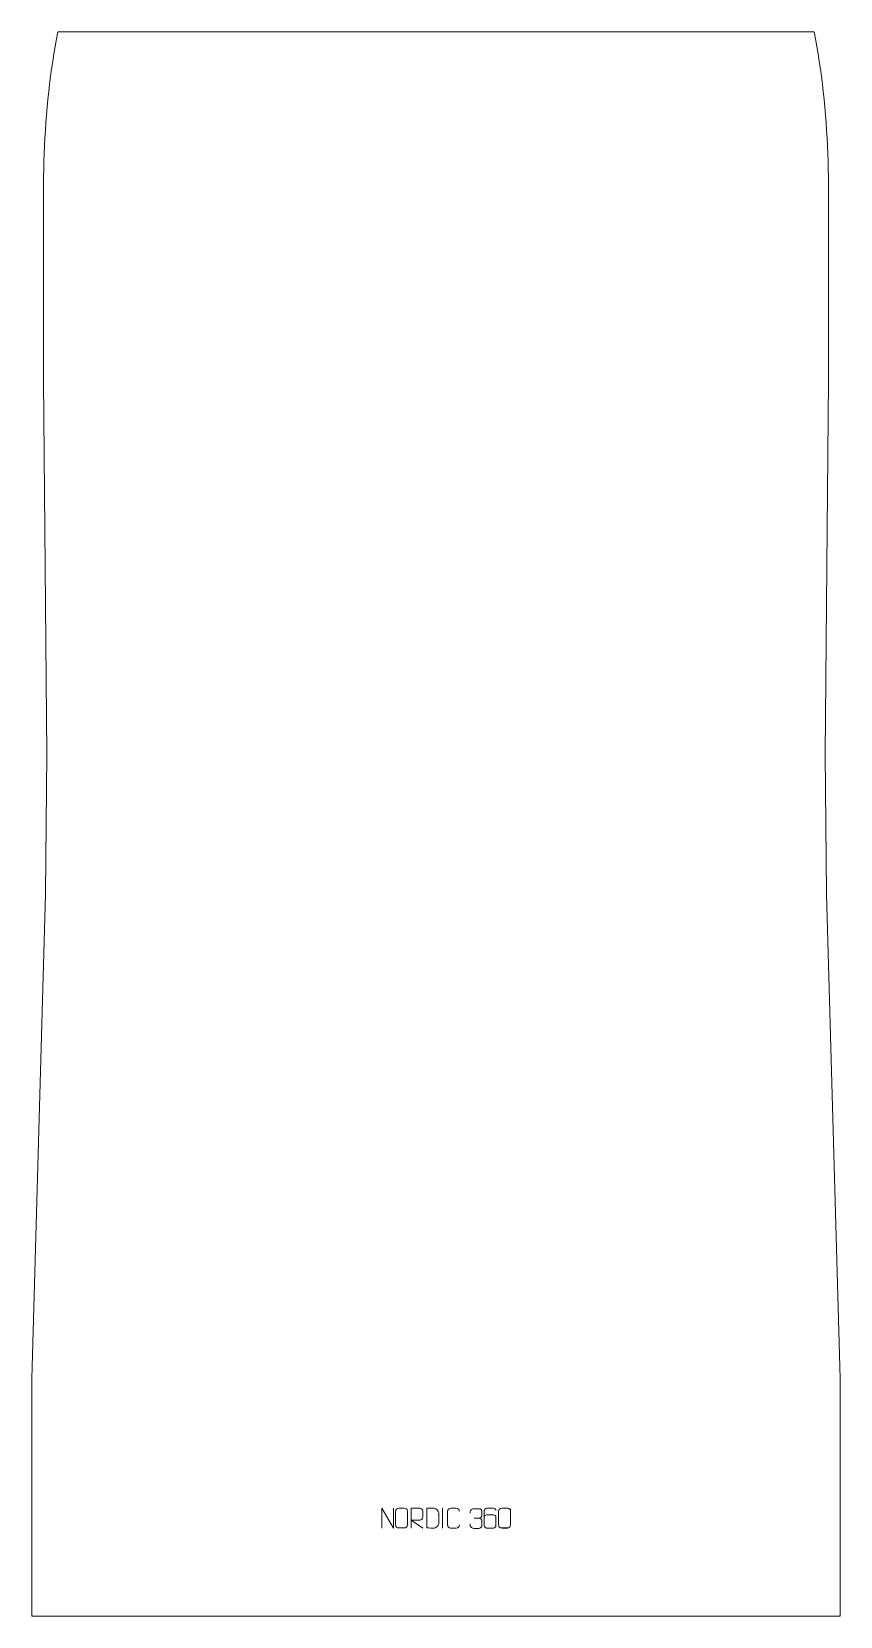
# Model space of a CAD drawing. Header units: millimetres. Extents: x -510 to 510, y -1380 to 620.
import ezdxf

# ---------------------------------------------------------------- set-up
doc = ezdxf.new("R2010")
doc.units = ezdxf.units.MM
doc.header["$MEASUREMENT"] = 0
doc.layers.add('layer 1', color=7, linetype='Continuous')

msp = doc.modelspace()

# ---------------------------------------------------------------- linework, layer by layer
at = {"layer": 'layer 1', "color": 242, "lineweight": 9}
msp.add_open_spline([(510.0001, -1379.9993), (510.0001, -1379.9993), (-510.0001, -1379.9993), (-510.0001, -1379.9993), (-510.0001, -1379.9993), (-510.0001, -1379.9993), (-510.0001, -1080), (-510.0001, -1080), (-510.0001, -1080), (-510.0001, -1080), (-492.5187, -468.1348), (-492.5187, -468.1348), (-492.5187, -468.1348), (-492.5187, -468.1348), (-490.7867, -291.8319), (-490.7867, -291.8319), (-490.7867, -291.8319), (-490.7867, -291.8319), (-495.0005, 180.0003), (-495.0005, 180.0003), (-495.0005, 180.0003), (-495.0005, 180.0003), (-495.0005, 426.9153), (-495.0005, 426.9153), (-495.0005, 426.9153), (-495.0005, 426.9153), (-494.955, 436.7172), (-494.955, 436.7172), (-494.955, 436.7172), (-494.955, 436.7172), (-494.8195, 446.5192), (-494.8195, 446.5192), (-494.8195, 446.5192), (-494.8195, 446.5192), (-494.5934, 456.3199), (-494.5934, 456.3199), (-494.5934, 456.3199), (-494.5934, 456.3199), (-494.278, 466.118), (-494.278, 466.118), (-494.278, 466.118), (-494.278, 466.118), (-493.874, 475.9129), (-493.874, 475.9129), (-493.874, 475.9129), (-493.874, 475.9129), (-493.3779, 485.7039), (-493.3779, 485.7039), (-493.3779, 485.7039), (-493.3779, 485.7039), (-492.7926, 495.4896), (-492.7926, 495.4896), (-492.7926, 495.4896), (-492.7926, 495.4896), (-492.1171, 505.2697), (-492.1171, 505.2697), (-492.1171, 505.2697), (-492.1171, 505.2697), (-491.3511, 515.0414), (-491.3511, 515.0414), (-491.3511, 515.0414), (-491.3511, 515.0414), (-490.4961, 524.8079), (-490.4961, 524.8079), (-490.4961, 524.8079), (-490.4961, 524.8079), (-489.5518, 534.5648), (-489.5518, 534.5648), (-489.5518, 534.5648), (-489.5518, 534.5648), (-489.5246, 534.7579), (-489.5246, 534.7579), (-489.5246, 534.7579), (-489.5246, 534.7579), (-488.5174, 544.3131), (-488.5174, 544.3131), (-488.5174, 544.3131), (-488.5174, 544.3131), (-487.4088, 553.8575), (-487.4088, 553.8575), (-487.4088, 553.8575), (-487.4088, 553.8575), (-486.1972, 563.3895), (-486.1972, 563.3895), (-486.1972, 563.3895), (-486.1972, 563.3895), (-484.8858, 572.9067), (-484.8858, 572.9067), (-484.8858, 572.9067), (-484.8858, 572.9067), (-483.4715, 582.411), (-483.4715, 582.411), (-483.4715, 582.411), (-483.4715, 582.411), (-481.9574, 591.8995), (-481.9574, 591.8995), (-481.9574, 591.8995), (-481.9574, 591.8995), (-480.3419, 601.3697), (-480.3419, 601.3697), (-480.3419, 601.3697), (-480.3419, 601.3697), (-478.625, 610.8236), (-478.625, 610.8236), (-478.625, 610.8236), (-478.625, 610.8236), (-476.8583, 619.9993), (-476.8583, 619.9993), (-476.8583, 619.9993), (-476.8583, 619.9993), (476.8572, 619.9993), (476.8572, 619.9993), (476.8572, 619.9993), (476.8572, 619.9993), (478.625, 610.8236), (478.625, 610.8236), (478.625, 610.8236), (478.625, 610.8236), (480.3419, 601.3697), (480.3419, 601.3697), (480.3419, 601.3697), (480.3419, 601.3697), (481.9574, 591.8995), (481.9574, 591.8995), (481.9574, 591.8995), (481.9574, 591.8995), (483.4715, 582.411), (483.4715, 582.411), (483.4715, 582.411), (483.4715, 582.411), (484.8859, 572.9067), (484.8859, 572.9067), (484.8859, 572.9067), (484.8859, 572.9067), (486.1972, 563.3895), (486.1972, 563.3895), (486.1972, 563.3895), (486.1972, 563.3895), (487.4088, 553.8575), (487.4088, 553.8575), (487.4088, 553.8575), (487.4088, 553.8575), (488.5174, 544.3131), (488.5174, 544.3131), (488.5174, 544.3131), (488.5174, 544.3131), (489.5231, 534.7579), (489.5231, 534.7579), (489.5231, 534.7579), (489.5231, 534.7579), (489.5506, 534.5648), (489.5506, 534.5648), (489.5506, 534.5648), (489.5506, 534.5648), (490.4961, 524.8079), (490.4961, 524.8079), (490.4961, 524.8079), (490.4961, 524.8079), (491.3511, 515.0414), (491.3511, 515.0414), (491.3511, 515.0414), (491.3511, 515.0414), (492.1171, 505.2697), (492.1171, 505.2697), (492.1171, 505.2697), (492.1171, 505.2697), (492.7914, 495.4896), (492.7914, 495.4896), (492.7914, 495.4896), (492.7914, 495.4896), (493.378, 485.7039), (493.378, 485.7039), (493.378, 485.7039), (493.378, 485.7039), (493.8724, 475.9129), (493.8724, 475.9129), (493.8724, 475.9129), (493.8724, 475.9129), (494.278, 466.118), (494.278, 466.118), (494.278, 466.118), (494.278, 466.118), (494.5946, 456.3199), (494.5946, 456.3199), (494.5946, 456.3199), (494.5946, 456.3199), (494.8195, 446.5192), (494.8195, 446.5192), (494.8195, 446.5192), (494.8195, 446.5192), (494.955, 436.7172), (494.955, 436.7172), (494.955, 436.7172), (494.955, 436.7172), (494.9989, 426.9153), (494.9989, 426.9153), (494.9989, 426.9153), (494.9989, 426.9153), (494.9989, 180.0003), (494.9989, 180.0003), (494.9989, 180.0003), (494.9989, 180.0003), (490.7867, -291.8319), (490.7867, -291.8319), (490.7867, -291.8319), (490.7867, -291.8319), (492.5172, -468.1348), (492.5172, -468.1348), (492.5172, -468.1348), (492.5172, -468.1348), (510.0001, -1080), (510.0001, -1080), (510.0001, -1080), (510.0001, -1080), (510.0001, -1379.9993), (510.0001, -1379.9993)], degree=3, knots=[0, 0, 0, 0, 0.018181818, 0.018181818, 0.018181818, 0.018181818, 0.036363636, 0.036363636, 0.036363636, 0.036363636, 0.054545455, 0.054545455, 0.054545455, 0.054545455, 0.072727273, 0.072727273, 0.072727273, 0.072727273, 0.090909091, 0.090909091, 0.090909091, 0.090909091, 0.109090909, 0.109090909, 0.109090909, 0.109090909, 0.127272727, 0.127272727, 0.127272727, 0.127272727, 0.145454545, 0.145454545, 0.145454545, 0.145454545, 0.163636364, 0.163636364, 0.163636364, 0.163636364, 0.181818182, 0.181818182, 0.181818182, 0.181818182, 0.2, 0.2, 0.2, 0.2, 0.218181818, 0.218181818, 0.218181818, 0.218181818, 0.236363636, 0.236363636, 0.236363636, 0.236363636, 0.254545455, 0.254545455, 0.254545455, 0.254545455, 0.272727273, 0.272727273, 0.272727273, 0.272727273, 0.290909091, 0.290909091, 0.290909091, 0.290909091, 0.309090909, 0.309090909, 0.309090909, 0.309090909, 0.327272727, 0.327272727, 0.327272727, 0.327272727, 0.345454545, 0.345454545, 0.345454545, 0.345454545, 0.363636364, 0.363636364, 0.363636364, 0.363636364, 0.381818182, 0.381818182, 0.381818182, 0.381818182, 0.4, 0.4, 0.4, 0.4, 0.418181818, 0.418181818, 0.418181818, 0.418181818, 0.436363636, 0.436363636, 0.436363636, 0.436363636, 0.454545455, 0.454545455, 0.454545455, 0.454545455, 0.472727273, 0.472727273, 0.472727273, 0.472727273, 0.490909091, 0.490909091, 0.490909091, 0.490909091, 0.509090909, 0.509090909, 0.509090909, 0.509090909, 0.527272727, 0.527272727, 0.527272727, 0.527272727, 0.545454545, 0.545454545, 0.545454545, 0.545454545, 0.563636364, 0.563636364, 0.563636364, 0.563636364, 0.581818182, 0.581818182, 0.581818182, 0.581818182, 0.6, 0.6, 0.6, 0.6, 0.618181818, 0.618181818, 0.618181818, 0.618181818, 0.636363636, 0.636363636, 0.636363636, 0.636363636, 0.654545455, 0.654545455, 0.654545455, 0.654545455, 0.672727273, 0.672727273, 0.672727273, 0.672727273, 0.690909091, 0.690909091, 0.690909091, 0.690909091, 0.709090909, 0.709090909, 0.709090909, 0.709090909, 0.727272727, 0.727272727, 0.727272727, 0.727272727, 0.745454545, 0.745454545, 0.745454545, 0.745454545, 0.763636364, 0.763636364, 0.763636364, 0.763636364, 0.781818182, 0.781818182, 0.781818182, 0.781818182, 0.8, 0.8, 0.8, 0.8, 0.818181818, 0.818181818, 0.818181818, 0.818181818, 0.836363636, 0.836363636, 0.836363636, 0.836363636, 0.854545455, 0.854545455, 0.854545455, 0.854545455, 0.872727273, 0.872727273, 0.872727273, 0.872727273, 0.890909091, 0.890909091, 0.890909091, 0.890909091, 0.909090909, 0.909090909, 0.909090909, 0.909090909, 0.927272727, 0.927272727, 0.927272727, 0.927272727, 0.945454545, 0.945454545, 0.945454545, 0.945454545, 0.963636364, 0.963636364, 0.963636364, 0.963636364, 1, 1, 1, 1], dxfattribs=at)
at = {"layer": 'layer 1', "color": 250, "lineweight": 9}
for points, knots in [([(-68.3049, -1268.5617), (-68.3049, -1268.5617), (-68.3049, -1243.6082), (-68.3049, -1243.6082), (-68.3049, -1243.6082), (-68.3049, -1243.6082), (-53.6501, -1268.5617), (-53.6501, -1268.5617), (-53.6501, -1268.5617), (-53.6501, -1268.5617), (-53.6501, -1243.6082), (-53.6501, -1243.6082)], [0, 0, 0, 0, 0.25, 0.25, 0.25, 0.25, 0.5, 0.5, 0.5, 0.5, 1, 1, 1, 1]), ([(-68.3049, -1268.5617), (-68.3049, -1268.5617), (-68.3049, -1243.6082), (-68.3049, -1243.6082), (-68.3049, -1243.6082), (-68.3049, -1243.6082), (-53.6501, -1268.5617), (-53.6501, -1268.5617), (-53.6501, -1268.5617), (-53.6501, -1268.5617), (-53.6501, -1243.6082), (-53.6501, -1243.6082)], [0, 0, 0, 0, 0.25, 0.25, 0.25, 0.25, 0.5, 0.5, 0.5, 0.5, 1, 1, 1, 1]), ([(-46.9907, -1243.5387), (-44.624, -1243.5387), (-42.2569, -1243.5387), (-39.8898, -1243.5387), (-39.8898, -1243.5387), (-37.9088, -1243.5031), (-35.8823, -1244.9978), (-35.8552, -1247.4405), (-35.8552, -1247.4405), (-35.8556, -1253.1993), (-35.8556, -1258.9586), (-35.8552, -1264.7182), (-35.8552, -1264.7182), (-35.9974, -1267.0464), (-37.7042, -1268.529), (-39.8898, -1268.5399), (-39.8898, -1268.5399), (-42.2628, -1268.5395), (-44.6358, -1268.5395), (-47.0084, -1268.5399), (-47.0084, -1268.5399), (-48.9673, -1268.6455), (-50.9742, -1266.7571), (-50.9628, -1264.7356), (-50.9628, -1264.7356), (-50.9625, -1258.9535), (-50.9625, -1253.1719), (-50.9628, -1247.3906), (-50.9628, -1247.3906), (-50.9585, -1245.248), (-49.181, -1243.5252), (-46.9907, -1243.5387)], [0, 0, 0, 0, 0.111111111, 0.111111111, 0.111111111, 0.111111111, 0.222222222, 0.222222222, 0.222222222, 0.222222222, 0.333333333, 0.333333333, 0.333333333, 0.333333333, 0.444444444, 0.444444444, 0.444444444, 0.444444444, 0.555555556, 0.555555556, 0.555555556, 0.555555556, 0.666666667, 0.666666667, 0.666666667, 0.666666667, 0.777777778, 0.777777778, 0.777777778, 0.777777778, 1, 1, 1, 1]), ([(-46.9907, -1243.5387), (-44.624, -1243.5387), (-42.2569, -1243.5387), (-39.8898, -1243.5387), (-39.8898, -1243.5387), (-37.9088, -1243.5031), (-35.8823, -1244.9978), (-35.8552, -1247.4405), (-35.8552, -1247.4405), (-35.8556, -1253.1993), (-35.8556, -1258.9586), (-35.8552, -1264.7182), (-35.8552, -1264.7182), (-35.9974, -1267.0464), (-37.7042, -1268.529), (-39.8898, -1268.5399), (-39.8898, -1268.5399), (-42.2628, -1268.5395), (-44.6358, -1268.5395), (-47.0084, -1268.5399), (-47.0084, -1268.5399), (-48.9673, -1268.6455), (-50.9742, -1266.7571), (-50.9628, -1264.7356), (-50.9628, -1264.7356), (-50.9625, -1258.9535), (-50.9625, -1253.1719), (-50.9628, -1247.3906), (-50.9628, -1247.3906), (-50.9585, -1245.248), (-49.181, -1243.5252), (-46.9907, -1243.5387)], [0, 0, 0, 0, 0.111111111, 0.111111111, 0.111111111, 0.111111111, 0.222222222, 0.222222222, 0.222222222, 0.222222222, 0.333333333, 0.333333333, 0.333333333, 0.333333333, 0.444444444, 0.444444444, 0.444444444, 0.444444444, 0.555555556, 0.555555556, 0.555555556, 0.555555556, 0.666666667, 0.666666667, 0.666666667, 0.666666667, 0.777777778, 0.777777778, 0.777777778, 0.777777778, 1, 1, 1, 1]), ([(-31.3095, -1268.5617), (-31.3095, -1268.5617), (-31.3095, -1243.6082), (-31.3095, -1243.6082), (-31.3095, -1243.6082), (-27.7147, -1243.6082), (-24.1192, -1243.6082), (-20.524, -1243.6082), (-20.524, -1243.6082), (-18.1987, -1243.6459), (-16.6414, -1245.1359), (-16.6455, -1247.5023), (-16.6455, -1247.5023), (-16.6459, -1249.5378), (-16.6459, -1252.5972), (-16.6455, -1254.6332), (-16.6455, -1254.6332), (-16.652, -1256.5087), (-18.4643, -1258.4505), (-20.4738, -1258.4696), (-20.4738, -1258.4696), (-20.4738, -1258.4696), (-31.3095, -1258.4696), (-31.3095, -1258.4696), (-31.3095, -1258.4696), (-31.3095, -1258.4696), (-16.6548, -1268.5617), (-16.6548, -1268.5617)], [0, 0, 0, 0, 0.125, 0.125, 0.125, 0.125, 0.25, 0.25, 0.25, 0.25, 0.375, 0.375, 0.375, 0.375, 0.5, 0.5, 0.5, 0.5, 0.625, 0.625, 0.625, 0.625, 0.75, 0.75, 0.75, 0.75, 1, 1, 1, 1]), ([(-31.3095, -1268.5617), (-31.3095, -1268.5617), (-31.3095, -1243.6082), (-31.3095, -1243.6082), (-31.3095, -1243.6082), (-27.7147, -1243.6082), (-24.1192, -1243.6082), (-20.524, -1243.6082), (-20.524, -1243.6082), (-18.1987, -1243.6459), (-16.6414, -1245.1359), (-16.6455, -1247.5023), (-16.6455, -1247.5023), (-16.6459, -1249.5378), (-16.6459, -1252.5972), (-16.6455, -1254.6332), (-16.6455, -1254.6332), (-16.652, -1256.5087), (-18.4643, -1258.4505), (-20.4738, -1258.4696), (-20.4738, -1258.4696), (-20.4738, -1258.4696), (-31.3095, -1258.4696), (-31.3095, -1258.4696), (-31.3095, -1258.4696), (-31.3095, -1258.4696), (-16.6548, -1268.5617), (-16.6548, -1268.5617)], [0, 0, 0, 0, 0.125, 0.125, 0.125, 0.125, 0.25, 0.25, 0.25, 0.25, 0.375, 0.375, 0.375, 0.375, 0.5, 0.5, 0.5, 0.5, 0.625, 0.625, 0.625, 0.625, 0.75, 0.75, 0.75, 0.75, 1, 1, 1, 1]), ([(-11.3697, -1268.5336), (-9.0379, -1268.5332), (-4.0877, -1268.5572), (-1.7562, -1268.5575), (-1.7562, -1268.5575), (0.1688, -1268.6629), (3.4874, -1265.1213), (3.4762, -1263.104), (3.4762, -1263.104), (3.4758, -1257.3339), (3.4758, -1255.1642), (3.4762, -1249.3949), (3.4762, -1249.3949), (3.4719, -1247.2568), (0.0974, -1243.5967), (-2.055, -1243.6102), (-2.055, -1243.6102), (-4.3807, -1243.6102), (-9.105, -1243.6102), (-11.4311, -1243.6102), (-11.4311, -1243.6102), (-11.4307, -1249.3571), (-11.3694, -1262.7863), (-11.3697, -1268.5336)], [0, 0, 0, 0, 0.142857143, 0.142857143, 0.142857143, 0.142857143, 0.285714286, 0.285714286, 0.285714286, 0.285714286, 0.428571429, 0.428571429, 0.428571429, 0.428571429, 0.571428571, 0.571428571, 0.571428571, 0.571428571, 0.714285714, 0.714285714, 0.714285714, 0.714285714, 1, 1, 1, 1]), ([(-11.3697, -1268.5336), (-9.0379, -1268.5332), (-4.0877, -1268.5572), (-1.7562, -1268.5575), (-1.7562, -1268.5575), (0.1688, -1268.6629), (3.4874, -1265.1213), (3.4762, -1263.104), (3.4762, -1263.104), (3.4758, -1257.3339), (3.4758, -1255.1642), (3.4762, -1249.3949), (3.4762, -1249.3949), (3.4719, -1247.2568), (0.0974, -1243.5967), (-2.055, -1243.6102), (-2.055, -1243.6102), (-4.3807, -1243.6102), (-9.105, -1243.6102), (-11.4311, -1243.6102), (-11.4311, -1243.6102), (-11.4307, -1249.3571), (-11.3694, -1262.7863), (-11.3697, -1268.5336)], [0, 0, 0, 0, 0.142857143, 0.142857143, 0.142857143, 0.142857143, 0.285714286, 0.285714286, 0.285714286, 0.285714286, 0.428571429, 0.428571429, 0.428571429, 0.428571429, 0.571428571, 0.571428571, 0.571428571, 0.571428571, 0.714285714, 0.714285714, 0.714285714, 0.714285714, 1, 1, 1, 1]), ([(29.4456, -1264.744), (29.3058, -1267.0674), (27.6286, -1268.547), (25.4809, -1268.5578), (25.4809, -1268.5578), (23.149, -1268.5574), (20.8171, -1268.5574), (18.4856, -1268.5578), (18.4856, -1268.5578), (16.5606, -1268.6632), (14.5885, -1266.7787), (14.5997, -1264.7614), (14.5997, -1264.7614), (14.6001, -1258.9913), (14.6001, -1253.2216), (14.5997, -1247.4523), (14.5997, -1247.4523), (14.6039, -1245.3142), (16.3506, -1243.595), (18.503, -1243.6085), (18.503, -1243.6085), (20.8287, -1243.6085), (23.1548, -1243.6085), (25.4809, -1243.6085), (25.4809, -1243.6085), (27.4275, -1243.573), (29.4189, -1245.0645), (29.4456, -1247.5021)], [0, 0, 0, 0, 0.125, 0.125, 0.125, 0.125, 0.25, 0.25, 0.25, 0.25, 0.375, 0.375, 0.375, 0.375, 0.5, 0.5, 0.5, 0.5, 0.625, 0.625, 0.625, 0.625, 0.75, 0.75, 0.75, 0.75, 1, 1, 1, 1]), ([(29.4456, -1264.744), (29.3058, -1267.0674), (27.6286, -1268.547), (25.4809, -1268.5578), (25.4809, -1268.5578), (23.149, -1268.5574), (20.8171, -1268.5574), (18.4856, -1268.5578), (18.4856, -1268.5578), (16.5606, -1268.6632), (14.5885, -1266.7787), (14.5997, -1264.7614), (14.5997, -1264.7614), (14.6001, -1258.9913), (14.6001, -1253.2216), (14.5997, -1247.4523), (14.5997, -1247.4523), (14.6039, -1245.3142), (16.3506, -1243.595), (18.503, -1243.6085), (18.503, -1243.6085), (20.8287, -1243.6085), (23.1548, -1243.6085), (25.4809, -1243.6085), (25.4809, -1243.6085), (27.4275, -1243.573), (29.4189, -1245.0645), (29.4456, -1247.5021)], [0, 0, 0, 0, 0.125, 0.125, 0.125, 0.125, 0.25, 0.25, 0.25, 0.25, 0.375, 0.375, 0.375, 0.375, 0.5, 0.5, 0.5, 0.5, 0.625, 0.625, 0.625, 0.625, 0.75, 0.75, 0.75, 0.75, 1, 1, 1, 1]), ([(43.2385, -1249.8398), (43.2385, -1249.8398), (43.2385, -1247.9826), (43.2385, -1247.9826), (43.2385, -1247.9826), (43.2242, -1246.2407), (45.8887, -1244.1226), (47.9478, -1244.1453), (47.9478, -1244.1453), (50.0119, -1244.1453), (52.0759, -1244.1453), (54.1396, -1244.1453), (54.1396, -1244.1453), (56.3341, -1244.1365), (57.9324, -1245.9833), (57.9768, -1247.8954), (57.9768, -1247.8954), (57.9764, -1249.3305), (57.9764, -1250.7656), (57.9768, -1252.2011), (57.9768, -1252.2011), (57.9282, -1253.8546), (56.3256, -1256.0846), (54.1273, -1256.0746), (54.1273, -1256.0746), (56.331, -1256.0858), (57.939, -1257.889), (57.993, -1259.9485), (57.993, -1259.9485), (57.9926, -1261.7332), (57.9926, -1263.5179), (57.993, -1265.303), (57.993, -1265.303), (58.0031, -1267.3644), (55.9482, -1269.1275), (54.1273, -1269.1194), (54.1273, -1269.1194), (52.062, -1269.1191), (49.9968, -1269.1191), (47.9312, -1269.1194), (47.9312, -1269.1194), (45.7626, -1269.1079), (43.2316, -1266.7077), (43.213, -1265.2459), (43.213, -1265.2459), (43.213, -1265.2459), (43.213, -1263.3373), (43.213, -1263.3373)], [0, 0, 0, 0, 0.076923077, 0.076923077, 0.076923077, 0.076923077, 0.153846154, 0.153846154, 0.153846154, 0.153846154, 0.230769231, 0.230769231, 0.230769231, 0.230769231, 0.307692308, 0.307692308, 0.307692308, 0.307692308, 0.384615385, 0.384615385, 0.384615385, 0.384615385, 0.461538462, 0.461538462, 0.461538462, 0.461538462, 0.538461538, 0.538461538, 0.538461538, 0.538461538, 0.615384615, 0.615384615, 0.615384615, 0.615384615, 0.692307692, 0.692307692, 0.692307692, 0.692307692, 0.769230769, 0.769230769, 0.769230769, 0.769230769, 0.846153846, 0.846153846, 0.846153846, 0.846153846, 1, 1, 1, 1]), ([(43.2385, -1249.8398), (43.2385, -1249.8398), (43.2385, -1247.9826), (43.2385, -1247.9826), (43.2385, -1247.9826), (43.2242, -1246.2407), (45.8887, -1244.1226), (47.9478, -1244.1453), (47.9478, -1244.1453), (50.0119, -1244.1453), (52.0759, -1244.1453), (54.1396, -1244.1453), (54.1396, -1244.1453), (56.3341, -1244.1365), (57.9324, -1245.9833), (57.9768, -1247.8954), (57.9768, -1247.8954), (57.9764, -1249.3305), (57.9764, -1250.7656), (57.9768, -1252.2011), (57.9768, -1252.2011), (57.9282, -1253.8546), (56.3256, -1256.0846), (54.1273, -1256.0746), (54.1273, -1256.0746), (56.331, -1256.0858), (57.939, -1257.889), (57.993, -1259.9485), (57.993, -1259.9485), (57.9926, -1261.7332), (57.9926, -1263.5179), (57.993, -1265.303), (57.993, -1265.303), (58.0031, -1267.3644), (55.9482, -1269.1275), (54.1273, -1269.1194), (54.1273, -1269.1194), (52.062, -1269.1191), (49.9968, -1269.1191), (47.9312, -1269.1194), (47.9312, -1269.1194), (45.7626, -1269.1079), (43.2316, -1266.7077), (43.213, -1265.2459), (43.213, -1265.2459), (43.213, -1265.2459), (43.213, -1263.3373), (43.213, -1263.3373)], [0, 0, 0, 0, 0.076923077, 0.076923077, 0.076923077, 0.076923077, 0.153846154, 0.153846154, 0.153846154, 0.153846154, 0.230769231, 0.230769231, 0.230769231, 0.230769231, 0.307692308, 0.307692308, 0.307692308, 0.307692308, 0.384615385, 0.384615385, 0.384615385, 0.384615385, 0.461538462, 0.461538462, 0.461538462, 0.461538462, 0.538461538, 0.538461538, 0.538461538, 0.538461538, 0.615384615, 0.615384615, 0.615384615, 0.615384615, 0.692307692, 0.692307692, 0.692307692, 0.692307692, 0.769230769, 0.769230769, 0.769230769, 0.769230769, 0.846153846, 0.846153846, 0.846153846, 0.846153846, 1, 1, 1, 1]), ([(75.6747, -1246.5443), (75.6506, -1245.2048), (74.2944, -1243.5516), (72.7225, -1243.5859), (72.7225, -1243.5859), (69.7377, -1243.5862), (66.7525, -1243.5862), (63.7671, -1243.5859), (63.7671, -1243.5859), (62.548, -1243.571), (60.8198, -1245.0086), (60.8148, -1246.5443), (60.8148, -1246.5443), (60.8151, -1252.9048), (60.8151, -1259.2656), (60.8148, -1265.6263), (60.8148, -1265.6263), (60.8195, -1266.7892), (62.548, -1268.5603), (63.7671, -1268.5847), (63.7671, -1268.5847), (66.7525, -1268.5844), (69.7377, -1268.5844), (72.7225, -1268.5847), (72.7225, -1268.5847), (74.0006, -1268.5409), (75.6703, -1266.9264), (75.6747, -1265.6263), (75.6747, -1265.6263), (75.6747, -1262.043), (75.6747, -1258.4599), (75.6747, -1254.8772), (75.6747, -1254.8772), (75.6362, -1253.399), (74.0535, -1251.9661), (72.7225, -1251.9681), (72.7225, -1251.9681), (69.7377, -1251.9678), (66.7525, -1251.9678), (63.7671, -1251.9681), (63.7671, -1251.9681), (62.4376, -1251.9631), (60.7946, -1253.4704), (60.8363, -1254.8989)], [0, 0, 0, 0, 0.083333333, 0.083333333, 0.083333333, 0.083333333, 0.166666667, 0.166666667, 0.166666667, 0.166666667, 0.25, 0.25, 0.25, 0.25, 0.333333333, 0.333333333, 0.333333333, 0.333333333, 0.416666667, 0.416666667, 0.416666667, 0.416666667, 0.5, 0.5, 0.5, 0.5, 0.583333333, 0.583333333, 0.583333333, 0.583333333, 0.666666667, 0.666666667, 0.666666667, 0.666666667, 0.75, 0.75, 0.75, 0.75, 0.833333333, 0.833333333, 0.833333333, 0.833333333, 1, 1, 1, 1]), ([(83.0093, -1243.5387), (85.376, -1243.5387), (87.7431, -1243.5387), (90.1102, -1243.5387), (90.1102, -1243.5387), (92.0912, -1243.5031), (94.1177, -1244.9978), (94.1448, -1247.4405), (94.1448, -1247.4405), (94.1444, -1253.1993), (94.1444, -1258.9586), (94.1448, -1264.7182), (94.1448, -1264.7182), (94.0026, -1267.0464), (92.2958, -1268.529), (90.1102, -1268.5399), (90.1102, -1268.5399), (87.7372, -1268.5395), (85.3642, -1268.5395), (82.9916, -1268.5399), (82.9916, -1268.5399), (81.0327, -1268.6455), (79.0258, -1266.7571), (79.0372, -1264.7356), (79.0372, -1264.7356), (79.0375, -1258.9535), (79.0375, -1253.1719), (79.0372, -1247.3906), (79.0372, -1247.3906), (79.0415, -1245.248), (80.819, -1243.5252), (83.0093, -1243.5387)], [0, 0, 0, 0, 0.111111111, 0.111111111, 0.111111111, 0.111111111, 0.222222222, 0.222222222, 0.222222222, 0.222222222, 0.333333333, 0.333333333, 0.333333333, 0.333333333, 0.444444444, 0.444444444, 0.444444444, 0.444444444, 0.555555556, 0.555555556, 0.555555556, 0.555555556, 0.666666667, 0.666666667, 0.666666667, 0.666666667, 0.777777778, 0.777777778, 0.777777778, 0.777777778, 1, 1, 1, 1]), ([(83.0093, -1243.5387), (85.376, -1243.5387), (87.7431, -1243.5387), (90.1102, -1243.5387), (90.1102, -1243.5387), (92.0912, -1243.5031), (94.1177, -1244.9978), (94.1448, -1247.4405), (94.1448, -1247.4405), (94.1444, -1253.1993), (94.1444, -1258.9586), (94.1448, -1264.7182), (94.1448, -1264.7182), (94.0026, -1267.0464), (92.2958, -1268.529), (90.1102, -1268.5399), (90.1102, -1268.5399), (87.7372, -1268.5395), (85.3642, -1268.5395), (82.9916, -1268.5399), (82.9916, -1268.5399), (81.0327, -1268.6455), (79.0258, -1266.7571), (79.0372, -1264.7356), (79.0372, -1264.7356), (79.0375, -1258.9535), (79.0375, -1253.1719), (79.0372, -1247.3906), (79.0372, -1247.3906), (79.0415, -1245.248), (80.819, -1243.5252), (83.0093, -1243.5387)], [0, 0, 0, 0, 0.111111111, 0.111111111, 0.111111111, 0.111111111, 0.222222222, 0.222222222, 0.222222222, 0.222222222, 0.333333333, 0.333333333, 0.333333333, 0.333333333, 0.444444444, 0.444444444, 0.444444444, 0.444444444, 0.555555556, 0.555555556, 0.555555556, 0.555555556, 0.666666667, 0.666666667, 0.666666667, 0.666666667, 0.777777778, 0.777777778, 0.777777778, 0.777777778, 1, 1, 1, 1]), ([(83.0121, -1243.5537), (85.3782, -1243.5537), (87.7447, -1243.5537), (90.1112, -1243.5537), (90.1112, -1243.5537), (92.0917, -1243.5181), (94.1177, -1245.0124), (94.1448, -1247.4545), (94.1448, -1247.4545), (94.1444, -1253.2119), (94.1444, -1258.9697), (94.1448, -1264.7279), (94.1448, -1264.7279), (94.0027, -1267.0555), (92.2963, -1268.5378), (90.1112, -1268.5486), (90.1112, -1268.5486), (87.7388, -1268.5482), (85.3664, -1268.5482), (82.9944, -1268.5486), (82.9944, -1268.5486), (81.0359, -1268.6542), (79.0295, -1266.7663), (79.0409, -1264.7453), (79.0409, -1264.7453), (79.0413, -1258.9647), (79.0413, -1253.1844), (79.0409, -1247.4046), (79.0409, -1247.4046), (79.0452, -1245.2626), (80.8223, -1243.5401), (83.0121, -1243.5537)], [0, 0, 0, 0, 0.111111111, 0.111111111, 0.111111111, 0.111111111, 0.222222222, 0.222222222, 0.222222222, 0.222222222, 0.333333333, 0.333333333, 0.333333333, 0.333333333, 0.444444444, 0.444444444, 0.444444444, 0.444444444, 0.555555556, 0.555555556, 0.555555556, 0.555555556, 0.666666667, 0.666666667, 0.666666667, 0.666666667, 0.777777778, 0.777777778, 0.777777778, 0.777777778, 1, 1, 1, 1]), ([(83.0121, -1243.5537), (85.3782, -1243.5537), (87.7447, -1243.5537), (90.1112, -1243.5537), (90.1112, -1243.5537), (92.0917, -1243.5181), (94.1177, -1245.0124), (94.1448, -1247.4545), (94.1448, -1247.4545), (94.1444, -1253.2119), (94.1444, -1258.9697), (94.1448, -1264.7279), (94.1448, -1264.7279), (94.0027, -1267.0555), (92.2963, -1268.5378), (90.1112, -1268.5486), (90.1112, -1268.5486), (87.7388, -1268.5482), (85.3664, -1268.5482), (82.9944, -1268.5486), (82.9944, -1268.5486), (81.0359, -1268.6542), (79.0295, -1266.7663), (79.0409, -1264.7453), (79.0409, -1264.7453), (79.0413, -1258.9647), (79.0413, -1253.1844), (79.0409, -1247.4046), (79.0409, -1247.4046), (79.0452, -1245.2626), (80.8223, -1243.5401), (83.0121, -1243.5537)], [0, 0, 0, 0, 0.111111111, 0.111111111, 0.111111111, 0.111111111, 0.222222222, 0.222222222, 0.222222222, 0.222222222, 0.333333333, 0.333333333, 0.333333333, 0.333333333, 0.444444444, 0.444444444, 0.444444444, 0.444444444, 0.555555556, 0.555555556, 0.555555556, 0.555555556, 0.666666667, 0.666666667, 0.666666667, 0.666666667, 0.777777778, 0.777777778, 0.777777778, 0.777777778, 1, 1, 1, 1])]:
    msp.add_open_spline(points, degree=3, knots=knots, dxfattribs=at)
for points in [[(8.2448, -1243.5979), (8.2448, -1243.5979), (8.2448, -1268.572), (8.2448, -1268.572)], [(8.2448, -1243.5979), (8.2448, -1243.5979), (8.2448, -1268.572), (8.2448, -1268.572)], [(47.9482, -1256.085), (47.9482, -1256.085), (54.1446, -1256.085), (54.1446, -1256.085)], [(47.9482, -1256.085), (47.9482, -1256.085), (54.1446, -1256.085), (54.1446, -1256.085)]]:
    msp.add_open_spline(points, degree=3, dxfattribs=at)

doc.saveas('drawing.dxf')
